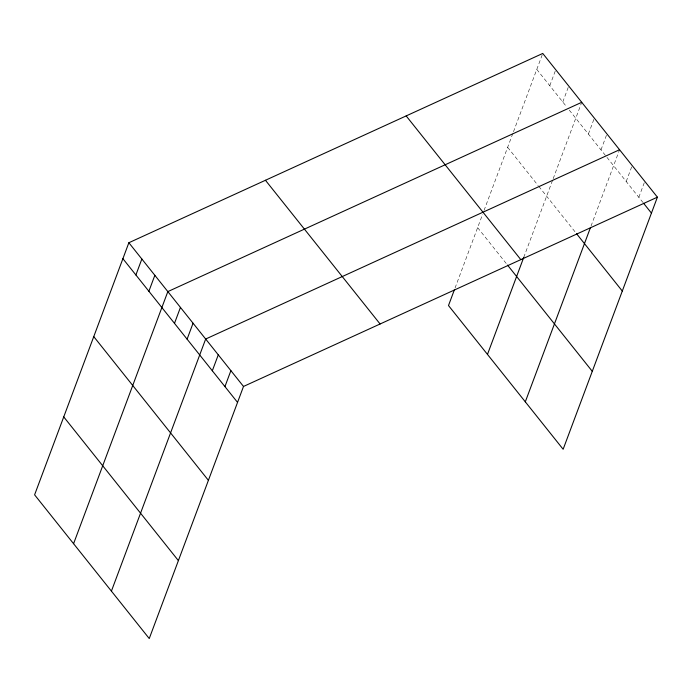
<?xml version="1.0" encoding="UTF-8"?>
<svg xmlns="http://www.w3.org/2000/svg" width="692" height="692" viewBox="0 0 692 692"><rect width="100%" height="100%" fill="white"/><g stroke="black" fill="none" stroke-linecap="round" stroke-linejoin="round"><path stroke-width="0.52" stroke-dasharray="3.46 2.59" d="M455.051 288.01L482.635 214.235M484.063 210.411L512.746 133.686M513.481 131.74L542.753 53.448M549.785 85.687L555.745 69.736M562.778 101.975L568.737 86.024M523.758 257.363L552.458 180.603M553.185 178.657L581.73 102.312M588.382 134.066L594.341 118.124M600.993 149.879L606.953 133.928M591.02 226.085L619.565 149.74M626.217 181.494L632.177 165.544M638.828 197.306L644.788 181.356M536.784 69.399L566.67 106.853M569.274 110.114L606.304 156.53M606.962 157.369L642.807 202.298M507.651 147.327L538.186 185.603M538.834 186.416L575.839 232.797M477.627 227.616L506.864 264.266"/><path stroke-width="1.04" d="M128.859 242.736L34.6 494.832L149.247 638.552L243.506 386.456L657.4 197.168L542.753 53.448L128.859 242.736L243.506 386.456M135.892 274.966L141.851 259.024M148.884 291.254L154.844 275.312M73.577 543.696L167.836 291.6L581.73 102.312M174.488 323.354L180.448 307.404M187.1 339.167L193.059 323.216M111.412 591.124L205.671 339.028L619.565 149.74M212.323 370.782L218.283 354.832M224.935 386.594L230.894 370.644M454.324 289.965L448.494 305.544L563.141 449.264L657.4 197.168M487.471 354.416L523.758 257.363M525.306 401.836L590.293 228.031M643.473 203.128L651.44 213.11M576.497 233.628L622.298 291.047M406.169 115.91L520.817 259.63M507.513 265.079L592.283 371.336M265.443 180.266L380.09 323.986M122.891 258.678L237.546 402.398M93.757 336.615L208.404 480.334M63.733 416.904L178.389 560.624"/></g></svg>
